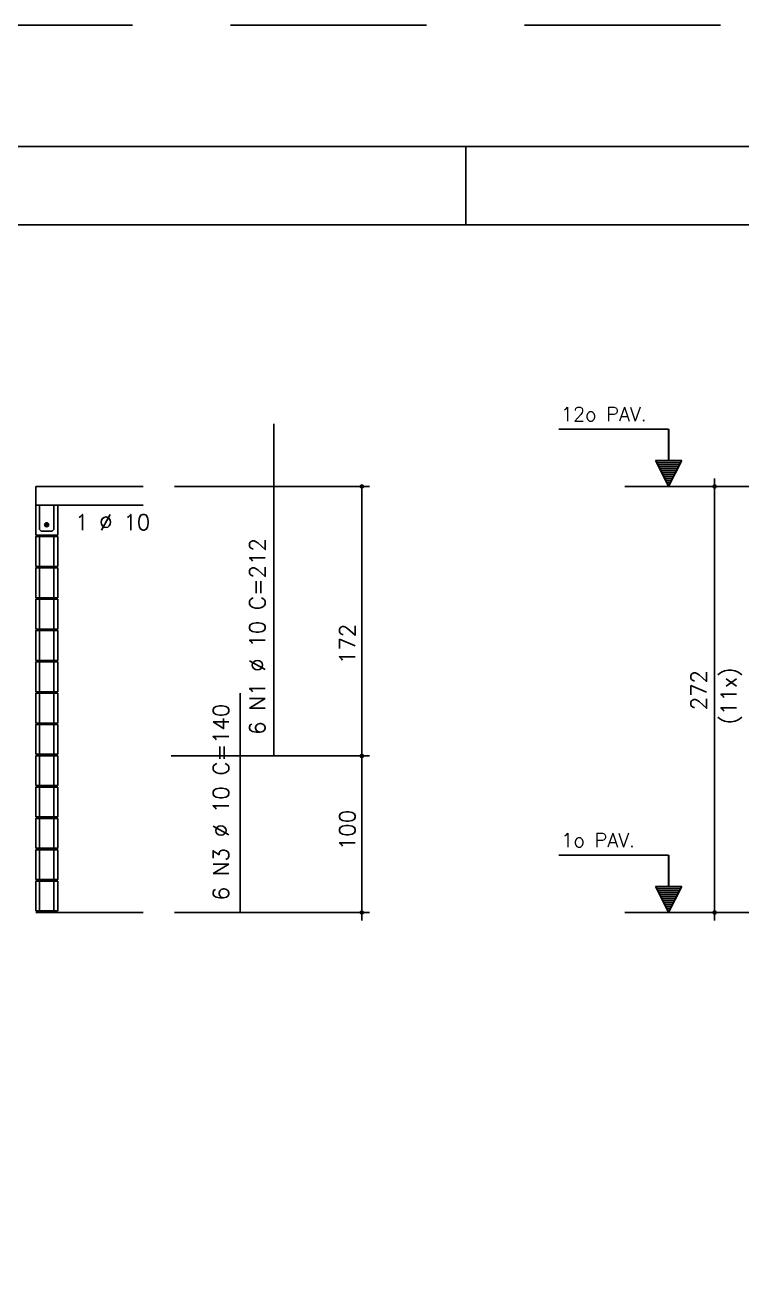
# Model space of a CAD drawing. Extents: x -1.9 to 86, y -1.5 to 60.9.
# Drawn here: x 28.43 to 37.57, y 44.88 to 60.95 of the extents above; entities that cross this region are included whole.
import ezdxf

# ---------------------------------------------------------------- set-up
doc = ezdxf.new("R2010")
doc.units = 0
doc.header["$MEASUREMENT"] = 0
doc.linetypes.add('HIDDEN', pattern=[0.375, 0.25, -0.125])
doc.layers.get('0').update_dxf_attribs({"linetype": 'CONTINUOUS'})
doc.layers.get('Defpoints').update_dxf_attribs({"linetype": 'CONTINUOUS'})
for name, color, linetype in [('ARQ_FOLHA', 7, 'CONTINUOUS'), ('PENA_01', 1, 'CONTINUOUS'), ('PENA_02', 2, 'CONTINUOUS'), ('PENA_03', 3, 'CONTINUOUS'), ('PENA_05', 5, 'CONTINUOUS')]:
    doc.layers.add(name, color=color, linetype=linetype)
doc.styles.get("Standard").update_dxf_attribs({"font": 'ROMANS.SHX'})

# ---------------------------------------------------------------- blocks, each defined once
blk = doc.blocks.new('FOLHA A1 - 841 X 594')
at = {"layer": 'ARQ_FOLHA', "color": 1}
blk.add_line((-500.5, 584), (-500.5, 594), dxfattribs=at)
for points in [[(-841, 0), (0, 0), (0, 594), (-841, 594)], [(-816, 10), (-10, 10), (-10, 584), (-816, 584)]]:
    blk.add_lwpolyline(points, close=True, dxfattribs=at)
at = {"layer": 'Defpoints', "color": 8, "linetype": 'HIDDEN', "ltscale": 100}
blk.add_lwpolyline([(-860.5, 609.5), (-860.5, -15.5), (19.5, -15.5), (19.5, 609.5)], close=True, dxfattribs=at)
blk = doc.blocks.new('*U24')
blk.add_blockref('FOLHA A1 - 841 X 594', (0, 0))

msp = doc.modelspace()

# ---------------------------------------------------------------- linework, layer by layer
at = {"layer": 'PENA_01', "linetype": 'Continuous'}
for p, q in [((36.079, 55.06), (38.21, 55.06)), ((36.079, 49.62), (38.21, 49.62))]:
    msp.add_line(p, q, dxfattribs=at)
at = {"layer": 'PENA_02', "linetype": 'Continuous'}
for centre, radius in [((32.724, 55.06), 0.02), ((32.724, 55.06), 0.01), ((37.225, 55.06), 0.02), ((37.225, 55.06), 0.01), ((32.724, 51.62), 0.02), ((32.724, 51.62), 0.01), ((32.724, 49.62), 0.02), ((32.724, 49.62), 0.01), ((37.225, 49.62), 0.02), ((37.225, 49.62), 0.01)]:
    msp.add_circle(centre, radius, dxfattribs=at)
at = {"layer": 'PENA_03', "linetype": 'Continuous'}
for p, q in [((36.638, 55.792), (35.238, 55.792)), ((36.638, 55.392), (36.638, 55.792)), ((36.64, 55.392), (36.64, 55.793)), ((36.639, 55.06), (36.473, 55.392)), ((36.473, 55.392), (36.638, 55.392)), ((36.639, 55.063), (36.475, 55.391)), ((36.803, 55.391), (36.475, 55.391)), ((36.792, 55.367), (36.486, 55.367)), ((36.779, 55.341), (36.499, 55.341)), ((36.767, 55.315), (36.511, 55.315)), ((36.754, 55.29), (36.524, 55.29)), ((36.805, 55.392), (36.639, 55.06)), ((36.803, 55.391), (36.639, 55.063)), ((36.64, 55.392), (36.805, 55.392)), ((36.741, 55.264), (36.537, 55.264)), ((36.728, 55.239), (36.55, 55.239)), ((36.716, 55.213), (36.562, 55.213)), ((36.703, 55.188), (36.575, 55.188)), ((36.69, 55.162), (36.588, 55.162)), ((36.677, 55.137), (36.601, 55.137)), ((37.225, 49.52), (37.225, 55.16)), ((28.564, 55.06), (28.564, 54.44)), ((28.564, 55.06), (29.934, 55.06)), ((30.334, 55.06), (32.824, 55.06)), ((32.724, 49.52), (32.724, 55.06)), ((36.664, 55.111), (36.613, 55.111)), ((36.652, 55.086), (36.626, 55.086)), ((28.564, 54.82), (29.934, 54.82)), ((28.614, 54.04), (28.614, 54.42)), ((28.794, 54.04), (28.794, 54.42)), ((28.614, 53.64), (28.614, 54.02)), ((28.794, 53.64), (28.794, 54.02)), ((28.614, 53.24), (28.614, 53.62)), ((28.794, 53.24), (28.794, 53.62)), ((28.614, 52.84), (28.614, 53.22)), ((28.794, 52.84), (28.794, 53.22)), ((28.614, 52.44), (28.614, 52.82)), ((28.794, 52.44), (28.794, 52.82)), ((28.614, 52.04), (28.614, 52.42)), ((28.794, 52.04), (28.794, 52.42)), ((28.614, 51.64), (28.614, 52.02)), ((28.794, 51.64), (28.794, 52.02)), ((28.614, 51.24), (28.614, 51.62)), ((28.794, 51.24), (28.794, 51.62)), ((30.292, 51.62), (32.824, 51.62)), ((28.614, 50.84), (28.614, 51.22)), ((28.794, 50.84), (28.794, 51.22)), ((28.614, 50.44), (28.614, 50.82)), ((28.794, 50.44), (28.794, 50.82)), ((28.614, 50.04), (28.614, 50.42)), ((28.794, 50.04), (28.794, 50.42)), ((36.638, 50.352), (35.238, 50.352)), ((36.638, 49.952), (36.638, 50.352)), ((36.64, 49.952), (36.64, 50.353)), ((28.614, 49.64), (28.614, 50.02)), ((28.794, 49.64), (28.794, 50.02)), ((36.639, 49.62), (36.473, 49.952)), ((36.473, 49.952), (36.638, 49.952)), ((36.639, 49.623), (36.475, 49.951)), ((36.803, 49.951), (36.475, 49.951)), ((36.792, 49.927), (36.486, 49.927)), ((36.779, 49.901), (36.499, 49.901)), ((36.767, 49.875), (36.511, 49.875)), ((36.754, 49.85), (36.524, 49.85)), ((36.741, 49.824), (36.537, 49.824)), ((36.805, 49.952), (36.639, 49.62)), ((36.803, 49.951), (36.639, 49.623)), ((36.64, 49.952), (36.805, 49.952)), ((36.728, 49.799), (36.55, 49.799)), ((36.716, 49.773), (36.562, 49.773)), ((36.703, 49.748), (36.575, 49.748)), ((36.69, 49.722), (36.588, 49.722)), ((36.677, 49.697), (36.601, 49.697)), ((36.664, 49.671), (36.613, 49.671)), ((28.564, 49.62), (29.934, 49.62)), ((30.334, 49.62), (32.824, 49.62)), ((36.652, 49.646), (36.626, 49.646))]:
    msp.add_line(p, q, dxfattribs=at)
for points in [[(28.564, 54.44), (28.844, 54.44), (28.844, 54.82)], [(28.794, 54.82), (28.794, 54.51), (28.774, 54.49), (28.634, 54.49), (28.614, 54.51), (28.614, 54.82)], [(28.564, 54.04), (28.844, 54.04), (28.844, 54.42), (28.564, 54.42), (28.564, 54.04)], [(28.564, 53.64), (28.844, 53.64), (28.844, 54.02), (28.564, 54.02), (28.564, 53.64)], [(28.564, 53.24), (28.844, 53.24), (28.844, 53.62), (28.564, 53.62), (28.564, 53.24)], [(28.564, 52.84), (28.844, 52.84), (28.844, 53.22), (28.564, 53.22), (28.564, 52.84)], [(28.564, 52.44), (28.844, 52.44), (28.844, 52.82), (28.564, 52.82), (28.564, 52.44)], [(28.564, 52.04), (28.844, 52.04), (28.844, 52.42), (28.564, 52.42), (28.564, 52.04)], [(28.564, 51.64), (28.844, 51.64), (28.844, 52.02), (28.564, 52.02), (28.564, 51.64)], [(28.564, 51.24), (28.844, 51.24), (28.844, 51.62), (28.564, 51.62), (28.564, 51.24)], [(28.564, 50.84), (28.844, 50.84), (28.844, 51.22), (28.564, 51.22), (28.564, 50.84)], [(28.564, 50.44), (28.844, 50.44), (28.844, 50.82), (28.564, 50.82), (28.564, 50.44)], [(28.564, 50.04), (28.844, 50.04), (28.844, 50.42), (28.564, 50.42), (28.564, 50.04)], [(28.564, 49.64), (28.844, 49.64), (28.844, 50.02), (28.564, 50.02), (28.564, 49.64)]]:
    msp.add_lwpolyline(points, dxfattribs=at)
msp.add_circle((28.703, 54.571), 0.025, dxfattribs=at)
for points in [[(28.728, 54.571), (28.691, 54.593), (28.68, 54.58)], [(28.728, 54.571), (28.68, 54.58), (28.68, 54.563)], [(28.728, 54.571), (28.68, 54.563), (28.691, 54.55)], [(28.728, 54.571), (28.708, 54.596), (28.691, 54.593)], [(28.728, 54.571), (28.691, 54.55), (28.708, 54.547)], [(28.728, 54.571), (28.722, 54.587), (28.708, 54.596)], [(28.728, 54.571), (28.708, 54.547), (28.722, 54.555)], [(28.728, 54.571), (28.722, 54.555), (28.728, 54.571)]]:
    msp.add_solid(points, dxfattribs=at)
at = {"layer": 'PENA_05', "linetype": 'Continuous'}
for p, q in [((31.6, 51.617), (31.6, 55.86)), ((31.174, 49.62), (31.174, 52.42))]:
    msp.add_line(p, q, dxfattribs=at)

# ---------------------------------------------------------------- block references
at = {"xscale": 0.09999999999999938, "yscale": 0.09999999999999938, "zscale": 0.09999999999999938}
msp.add_blockref('*U24', (84.1, 0), dxfattribs=at)

# ---------------------------------------------------------------- texts
at = {"layer": 'PENA_03', "linetype": 'Continuous'}
for s, height, p in [('12o PAV.', 0.18, (35.264, 55.894)), ('1 %%c 10', 0.2, (29.065, 54.504)), ('1o PAV.', 0.18, (35.269, 50.454))]:
    msp.add_text(s, height=height, dxfattribs=at).set_placement(p)
for s, p in [('6 N1 %%c 10 C=212', (31.492, 51.888)), ('172', (32.638, 52.792)), ('(11x)', (37.505, 52.021)), ('272', (37.123, 52.202)), ('6 N3 %%c 10 C=140', (31.027, 49.775)), ('100', (32.64, 50.416))]:
    msp.add_text(s, height=0.2, rotation=90, dxfattribs=at).set_placement(p)

doc.saveas('drawing.dxf')
